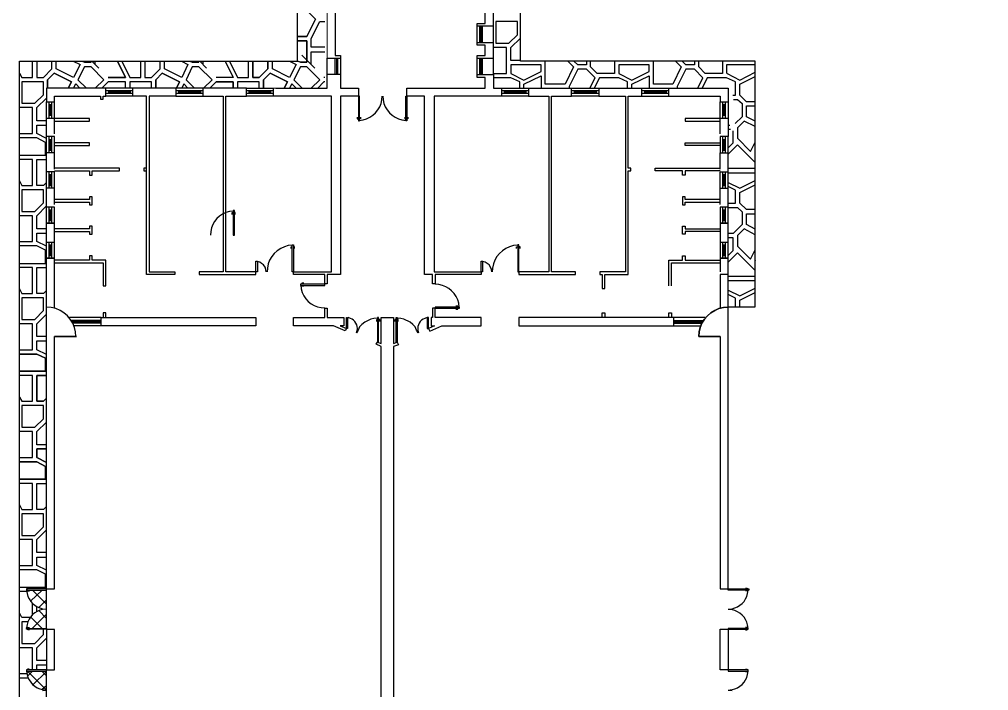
# Model space of a CAD drawing. Header units: millimetres. Extents: x 2592 to 5194, y 1172 to 2359.
# Drawn here: x 2597.704 to 2599.788, y 1173.848 to 1175.291 of the extents above; entities that cross this region are included whole.
import ezdxf

# ---------------------------------------------------------------- set-up
doc = ezdxf.new("R2010")
doc.units = ezdxf.units.MM
doc.layers.add('PDF _Geometria', color=7, linetype='Continuous')

msp = doc.modelspace()

# ---------------------------------------------------------------- linework, layer by layer
at = {"layer": 'PDF _Geometria', "color": 253, "lineweight": 25, "true_color": 0x999999}
for points in [[(2598.3019, 1175.2449), (2598.3219, 1175.2449), (2598.3219, 1175.199), (2598.3078, 1175.199), (2598.3019, 1175.2015), (2598.3019, 1175.4315), (2597.7036, 1175.4315), (2597.7036, 1179.3765)], [(2598.3019, 1175.254), (2598.3219, 1175.254), (2598.3403, 1175.2915), (2598.3169, 1175.3149), (2598.3019, 1175.3149)], [(2598.3603, 1175.2315), (2598.3311, 1175.2315), (2598.3311, 1175.2499), (2598.3494, 1175.2865), (2598.3603, 1175.2865)], [(2598.3386, 1175.1865), (2598.3111, 1175.214)], [(2598.3311, 1175.194), (2598.3311, 1175.2215), (2598.3603, 1175.2215)], [(2598.8436, 1173.164), (2598.8436, 1172.9315), (2598.1469, 1172.9315), (2598.1469, 1173.164), (2597.7036, 1173.164), (2597.7036, 1175.2015), (2598.3019, 1175.2015)], [(2597.7036, 1175.1757), (2597.7086, 1175.1665), (2597.7319, 1175.1665), (2597.7319, 1175.2015)], [(2597.7411, 1175.2015), (2597.7411, 1175.1665), (2597.7553, 1175.1665), (2597.7736, 1175.1849), (2597.7736, 1175.2015)], [(2597.8194, 1175.2015), (2597.8344, 1175.194), (2597.8203, 1175.1665), (2597.7828, 1175.1849), (2597.7828, 1175.2015)], [(2597.8669, 1175.1432), (2597.8853, 1175.1615), (2597.8578, 1175.189), (2597.8436, 1175.189), (2597.8294, 1175.1615), (2597.8478, 1175.1432)], [(2597.8386, 1175.2015), (2597.8436, 1175.199), (2597.8578, 1175.199), (2597.8578, 1175.2015)], [(2597.8744, 1175.1865), (2597.8594, 1175.2015)], [(2597.8669, 1175.194), (2597.8669, 1175.2015)], [(2597.8944, 1175.1665), (2597.9319, 1175.1665), (2597.9144, 1175.2015)], [(2597.9236, 1175.2015), (2597.9411, 1175.1665), (2597.9644, 1175.1665), (2597.9644, 1175.2015)], [(2597.9736, 1175.2015), (2597.9736, 1175.1665), (2597.9878, 1175.1665), (2598.0061, 1175.1849), (2598.0061, 1175.2015)], [(2598.0519, 1175.2015), (2598.0661, 1175.194), (2598.0528, 1175.1665), (2598.0153, 1175.1849), (2598.0153, 1175.2015)], [(2598.0994, 1175.1432), (2598.1178, 1175.1615), (2598.0894, 1175.189), (2598.0753, 1175.189), (2598.0619, 1175.1615), (2598.0803, 1175.1432)], [(2598.0703, 1175.2015), (2598.0753, 1175.199), (2598.0894, 1175.199), (2598.0894, 1175.2015)], [(2598.1061, 1175.1865), (2598.0919, 1175.2015)], [(2598.0986, 1175.194), (2598.0986, 1175.2015)], [(2598.1461, 1175.2015), (2598.1636, 1175.1665), (2598.1269, 1175.1665)], [(2598.1553, 1175.2015), (2598.1728, 1175.1665), (2598.1961, 1175.1665), (2598.1961, 1175.2015)], [(2598.2378, 1175.2015), (2598.2378, 1175.1849), (2598.2194, 1175.1665), (2598.2053, 1175.1665), (2598.2053, 1175.2015)], [(2598.2844, 1175.2015), (2598.2986, 1175.194), (2598.2844, 1175.1665), (2598.2478, 1175.1849), (2598.2478, 1175.2015)], [(2598.3311, 1175.1432), (2598.3494, 1175.1615), (2598.3219, 1175.189), (2598.3078, 1175.189), (2598.2936, 1175.1615), (2598.3119, 1175.1432)], [(2597.8086, 1175.1432), (2597.8153, 1175.1565), (2597.7786, 1175.1757), (2597.7644, 1175.1615), (2597.7644, 1175.1432)], [(2598.0411, 1175.1432), (2598.0478, 1175.1565), (2598.0103, 1175.1757), (2597.9969, 1175.1615), (2597.9969, 1175.1432)], [(2598.2728, 1175.1432), (2598.2803, 1175.1565), (2598.2428, 1175.1757), (2598.2286, 1175.1615), (2598.2286, 1175.1432)], [(2598.3603, 1175.1665), (2598.3586, 1175.1665)], [(2597.8244, 1175.1524), (2597.8203, 1175.1432)], [(2597.8336, 1175.1432), (2597.8253, 1175.1524)], [(2597.9319, 1175.1432), (2597.9319, 1175.1565), (2597.8944, 1175.1565), (2597.8811, 1175.1432)], [(2597.9878, 1175.1432), (2597.9878, 1175.1565), (2597.9411, 1175.1565), (2597.9411, 1175.1432)], [(2598.0661, 1175.1432), (2598.0569, 1175.1524), (2598.0528, 1175.1432)], [(2598.1128, 1175.1432), (2598.1269, 1175.1565), (2598.1636, 1175.1565), (2598.1636, 1175.1432)], [(2598.2194, 1175.1432), (2598.2194, 1175.1565), (2598.1728, 1175.1565), (2598.1728, 1175.1432)], [(2598.2986, 1175.1432), (2598.2894, 1175.1524), (2598.2844, 1175.1432)], [(2598.3603, 1175.1565), (2598.3586, 1175.1565), (2598.3453, 1175.1432)], [(2597.7036, 1175.0457), (2597.7319, 1175.0457), (2597.7319, 1175.1015), (2597.7036, 1175.1015)], [(2597.7619, 1175.0732), (2597.7411, 1175.0732), (2597.7411, 1175.1015), (2597.7619, 1175.1215)], [(2597.7619, 1175.0349), (2597.7411, 1175.0457), (2597.7411, 1175.064), (2597.7619, 1175.064)], [(2597.7036, 1174.999), (2597.7594, 1174.999), (2597.7594, 1175.0265), (2597.7411, 1175.0365), (2597.7036, 1175.0365)], [(2597.7036, 1174.944), (2597.7086, 1174.934), (2597.7319, 1174.934), (2597.7319, 1174.9899), (2597.7036, 1174.9899)], [(2597.7619, 1174.9407), (2597.7553, 1174.934), (2597.7411, 1174.934), (2597.7411, 1174.9899), (2597.7619, 1174.9899)], [(2597.7619, 1174.8407), (2597.7411, 1174.8407), (2597.7411, 1174.869), (2597.7619, 1174.8899)], [(2597.7036, 1174.8132), (2597.7319, 1174.8132), (2597.7319, 1174.869), (2597.7036, 1174.869)], [(2597.7619, 1174.8032), (2597.7411, 1174.8132), (2597.7411, 1174.8315), (2597.7619, 1174.8315)], [(2597.7036, 1174.7665), (2597.7594, 1174.7665), (2597.7594, 1174.7949), (2597.7411, 1174.804), (2597.7036, 1174.804)], [(2597.7036, 1174.7115), (2597.7086, 1174.7015), (2597.7319, 1174.7015), (2597.7319, 1174.7574), (2597.7036, 1174.7574)], [(2597.7619, 1174.7082), (2597.7553, 1174.7015), (2597.7411, 1174.7015), (2597.7411, 1174.7574), (2597.7619, 1174.7574)], [(2597.7619, 1174.609), (2597.7411, 1174.609), (2597.7411, 1174.6365), (2597.7619, 1174.6574)], [(2597.7036, 1174.5807), (2597.7319, 1174.5807), (2597.7319, 1174.6365), (2597.7036, 1174.6365)], [(2597.7619, 1174.5707), (2597.7411, 1174.5807), (2597.7411, 1174.5999), (2597.7619, 1174.5999)], [(2597.7036, 1174.5715), (2597.7411, 1174.5715), (2597.7594, 1174.5624), (2597.7594, 1174.5349), (2597.7036, 1174.5349)], [(2597.7036, 1174.479), (2597.7086, 1174.4699), (2597.7319, 1174.4699), (2597.7319, 1174.5257), (2597.7036, 1174.5257)], [(2597.7619, 1174.5257), (2597.7411, 1174.5257), (2597.7411, 1174.4699), (2597.7553, 1174.4699), (2597.7619, 1174.4765)], [(2597.7619, 1174.3765), (2597.7411, 1174.3765), (2597.7411, 1174.4049), (2597.7619, 1174.4249)], [(2597.7036, 1174.349), (2597.7319, 1174.349), (2597.7319, 1174.4049), (2597.7036, 1174.4049)], [(2597.7619, 1174.3674), (2597.7411, 1174.3674), (2597.7411, 1174.349), (2597.7619, 1174.3382)], [(2597.7036, 1174.3399), (2597.7411, 1174.3399), (2597.7594, 1174.3299), (2597.7594, 1174.3024), (2597.7036, 1174.3024)], [(2597.7036, 1174.2474), (2597.7086, 1174.2374), (2597.7319, 1174.2374), (2597.7319, 1174.2932), (2597.7036, 1174.2932)], [(2597.7619, 1174.244), (2597.7553, 1174.2374), (2597.7411, 1174.2374), (2597.7411, 1174.2932), (2597.7619, 1174.2932)], [(2597.7619, 1174.1449), (2597.7411, 1174.1449), (2597.7411, 1174.1724), (2597.7619, 1174.1932)], [(2597.7036, 1174.1165), (2597.7319, 1174.1165), (2597.7319, 1174.1724), (2597.7036, 1174.1724)], [(2597.7619, 1174.1065), (2597.7411, 1174.1165), (2597.7411, 1174.1349), (2597.7619, 1174.1349)], [(2597.7036, 1174.0699), (2597.7594, 1174.0699), (2597.7594, 1174.0982), (2597.7411, 1174.1074), (2597.7036, 1174.1074)], [(2597.7186, 1174.0607), (2597.7036, 1174.0607)], [(2597.7269, 1174.0049), (2597.7086, 1174.0049), (2597.7036, 1174.0149)], [(2597.7219, 1173.9957), (2597.7086, 1173.9957), (2597.7086, 1173.949), (2597.7369, 1173.949), (2597.7553, 1173.9682), (2597.7553, 1173.979)], [(2597.7619, 1173.9124), (2597.7411, 1173.9124), (2597.7411, 1173.9399), (2597.7619, 1173.9607)], [(2597.7319, 1173.8924), (2597.7319, 1173.9399), (2597.7036, 1173.9399)], [(2597.7411, 1173.8924), (2597.7411, 1173.9032), (2597.7619, 1173.9032)], [(2597.7186, 1173.884), (2597.7036, 1173.884)], [(2597.7219, 1173.8749), (2597.7036, 1173.8749)]]:
    msp.add_lwpolyline(points, dxfattribs=at)
at = {"layer": 'PDF _Geometria', "color": 253, "lineweight": 0, "true_color": 0x999999}
msp.add_lwpolyline([(2597.7036, 1179.3765), (2597.7036, 1178.054), (2597.7036, 1176.1982), (2597.7036, 1175.4315), (2598.3019, 1175.4315), (2598.3019, 1175.2015), (2597.7036, 1175.2015), (2597.7036, 1173.164), (2598.1469, 1173.164), (2598.1469, 1172.9315), (2598.8436, 1172.9315), (2598.8436, 1173.164)], dxfattribs=at)
at = {"layer": 'PDF _Geometria', "color": 8, "lineweight": 25, "true_color": 0x808080}
for points in [[(2599.2278, 1174.6732), (2599.2861, 1174.6732), (2599.2861, 1175.2015), (2598.7811, 1175.2015), (2598.7811, 1175.6657), (2600.9811, 1175.6657), (2600.9811, 1176.8149), (2600.3194, 1176.8149)], [(2598.3019, 1175.3149), (2598.3169, 1175.3149), (2598.3403, 1175.2915), (2598.3219, 1175.254), (2598.3019, 1175.254)], [(2598.3603, 1175.2315), (2598.3311, 1175.2315), (2598.3311, 1175.2499), (2598.3494, 1175.2865), (2598.3603, 1175.2865)], [(2598.7811, 1175.2024), (2598.7603, 1175.2024), (2598.7603, 1175.2307), (2598.7811, 1175.2507)], [(2598.1469, 1173.164), (2597.7036, 1173.164), (2597.7036, 1175.2015), (2598.3019, 1175.2015), (2598.3028, 1175.2015), (2598.3078, 1175.199), (2598.3219, 1175.199), (2598.3219, 1175.2449), (2598.3019, 1175.2449)], [(2598.7228, 1175.1749), (2598.7511, 1175.1749), (2598.7511, 1175.2307), (2598.7228, 1175.2307)], [(2598.3386, 1175.1865), (2598.3111, 1175.214)], [(2598.3311, 1175.194), (2598.3311, 1175.2215), (2598.3603, 1175.2215)], [(2597.7036, 1175.1757), (2597.7086, 1175.1665), (2597.7319, 1175.1665), (2597.7319, 1175.2015)], [(2597.7411, 1175.2015), (2597.7411, 1175.1665), (2597.7553, 1175.1665), (2597.7736, 1175.1849), (2597.7736, 1175.2015)], [(2597.8194, 1175.2015), (2597.8344, 1175.194), (2597.8203, 1175.1665), (2597.7828, 1175.1849), (2597.7828, 1175.2015)], [(2597.8669, 1175.1432), (2597.8853, 1175.1615), (2597.8578, 1175.189), (2597.8436, 1175.189), (2597.8294, 1175.1615), (2597.8478, 1175.1432)], [(2597.8386, 1175.2015), (2597.8436, 1175.199), (2597.8578, 1175.199), (2597.8578, 1175.2015)], [(2597.8744, 1175.1865), (2597.8594, 1175.2015)], [(2597.8669, 1175.194), (2597.8669, 1175.2015)], [(2597.9144, 1175.2015), (2597.9319, 1175.1665), (2597.8944, 1175.1665)], [(2597.9236, 1175.2015), (2597.9411, 1175.1665), (2597.9644, 1175.1665), (2597.9644, 1175.2015)], [(2597.9736, 1175.2015), (2597.9736, 1175.1665), (2597.9878, 1175.1665), (2598.0061, 1175.1849), (2598.0061, 1175.2015)], [(2598.0519, 1175.2015), (2598.0661, 1175.194), (2598.0528, 1175.1665), (2598.0153, 1175.1849), (2598.0153, 1175.2015)], [(2598.0994, 1175.1432), (2598.1178, 1175.1615), (2598.0894, 1175.189), (2598.0753, 1175.189), (2598.0619, 1175.1615), (2598.0803, 1175.1432)], [(2598.0703, 1175.2015), (2598.0753, 1175.199), (2598.0894, 1175.199), (2598.0894, 1175.2015)], [(2598.1061, 1175.1865), (2598.0919, 1175.2015)], [(2598.0986, 1175.194), (2598.0986, 1175.2015)], [(2598.1461, 1175.2015), (2598.1636, 1175.1665), (2598.1269, 1175.1665)], [(2598.1553, 1175.2015), (2598.1728, 1175.1665), (2598.1961, 1175.1665), (2598.1961, 1175.2015)], [(2598.2053, 1175.2015), (2598.2053, 1175.1665), (2598.2194, 1175.1665), (2598.2378, 1175.1849), (2598.2378, 1175.2015)], [(2598.2844, 1175.2015), (2598.2986, 1175.194), (2598.2844, 1175.1665), (2598.2478, 1175.1849), (2598.2478, 1175.2015)], [(2598.3311, 1175.1432), (2598.3494, 1175.1615), (2598.3219, 1175.189), (2598.3078, 1175.189), (2598.2936, 1175.1615), (2598.3119, 1175.1432)], [(2598.8828, 1175.2015), (2598.8953, 1175.189), (2598.8769, 1175.1515), (2598.8344, 1175.1515), (2598.8344, 1175.2015)], [(2598.9228, 1175.2015), (2598.9228, 1175.1932), (2598.9044, 1175.1932), (2598.8961, 1175.2015)], [(2598.9836, 1175.2015), (2598.9836, 1175.1749), (2598.9461, 1175.1749), (2598.9319, 1175.189), (2598.9319, 1175.2015)], [(2599.1144, 1175.2015), (2599.1269, 1175.189), (2599.1086, 1175.1515), (2599.0669, 1175.1515), (2599.0669, 1175.2015)], [(2599.1553, 1175.2015), (2599.1553, 1175.1932), (2599.1369, 1175.1932), (2599.1286, 1175.2015)], [(2599.2153, 1175.2015), (2599.2153, 1175.1749), (2599.1786, 1175.1749), (2599.1644, 1175.189), (2599.1644, 1175.2015)], [(2599.2861, 1175.1932), (2599.2244, 1175.1932), (2599.2244, 1175.1749)], [(2597.7644, 1175.1432), (2597.7644, 1175.1615), (2597.7786, 1175.1757), (2597.8153, 1175.1565), (2597.8086, 1175.1432)], [(2597.9969, 1175.1432), (2597.9969, 1175.1615), (2598.0103, 1175.1757), (2598.0478, 1175.1565), (2598.0411, 1175.1432)], [(2598.2286, 1175.1432), (2598.2286, 1175.1615), (2598.2428, 1175.1757), (2598.2803, 1175.1565), (2598.2728, 1175.1432)], [(2598.3603, 1175.1665), (2598.3586, 1175.1665)], [(2598.7794, 1175.1432), (2598.7794, 1175.1565), (2598.7603, 1175.1657), (2598.7228, 1175.1657)], [(2598.7886, 1175.1432), (2598.7886, 1175.1515), (2598.8253, 1175.1699), (2598.8253, 1175.1432)], [(2598.9303, 1175.1432), (2598.9419, 1175.1657), (2598.9228, 1175.184), (2598.9044, 1175.184), (2598.8861, 1175.1465), (2598.8861, 1175.1432)], [(2599.0111, 1175.1432), (2599.0111, 1175.1565), (2598.9928, 1175.1657), (2598.9511, 1175.1657), (2598.9394, 1175.1432)], [(2599.0203, 1175.1432), (2599.0203, 1175.1515), (2599.0578, 1175.1699), (2599.0578, 1175.1432)], [(2599.1628, 1175.1432), (2599.1736, 1175.1657), (2599.1553, 1175.184), (2599.1369, 1175.184), (2599.1178, 1175.1465), (2599.1178, 1175.1432)], [(2599.2378, 1175.1282), (2599.2436, 1175.1282), (2599.2436, 1175.1565), (2599.2244, 1175.1657), (2599.1828, 1175.1657), (2599.1719, 1175.1432)], [(2599.2253, 1175.1749), (2599.2528, 1175.1607), (2599.2861, 1175.1774)], [(2599.2861, 1175.114), (2599.2669, 1175.114), (2599.2528, 1175.1282), (2599.2528, 1175.1515), (2599.2861, 1175.1682)], [(2597.8244, 1175.1524), (2597.8203, 1175.1432)], [(2597.8336, 1175.1432), (2597.8253, 1175.1524)], [(2597.9319, 1175.1432), (2597.9319, 1175.1565), (2597.8944, 1175.1565), (2597.8811, 1175.1432)], [(2597.9878, 1175.1432), (2597.9878, 1175.1565), (2597.9411, 1175.1565), (2597.9411, 1175.1432)], [(2598.0661, 1175.1432), (2598.0569, 1175.1524), (2598.0528, 1175.1432)], [(2598.1636, 1175.1432), (2598.1636, 1175.1565), (2598.1269, 1175.1565), (2598.1128, 1175.1432)], [(2598.2194, 1175.1432), (2598.2194, 1175.1565), (2598.1728, 1175.1565), (2598.1728, 1175.1432)], [(2598.2986, 1175.1432), (2598.2894, 1175.1524), (2598.2844, 1175.1432)], [(2598.3603, 1175.1565), (2598.3586, 1175.1565), (2598.3453, 1175.1432)], [(2597.7036, 1175.0457), (2597.7319, 1175.0457), (2597.7319, 1175.1015), (2597.7036, 1175.1015)], [(2597.7619, 1175.0732), (2597.7411, 1175.0732), (2597.7411, 1175.1015), (2597.7619, 1175.1215)], [(2599.2394, 1175.119), (2599.2478, 1175.119), (2599.2578, 1175.1099), (2599.2578, 1175.0815), (2599.2428, 1175.0674)], [(2599.2861, 1175.0724), (2599.2669, 1175.0815), (2599.2669, 1175.1049), (2599.2861, 1175.1049)], [(2597.7619, 1175.0349), (2597.7411, 1175.0457), (2597.7411, 1175.064), (2597.7619, 1175.064)], [(2599.2861, 1175.0607), (2599.2619, 1175.0724), (2599.2478, 1175.0582), (2599.2478, 1175.0357), (2599.2761, 1175.0074), (2599.2861, 1175.0274)], [(2599.2278, 1175.0149), (2599.2386, 1175.0257), (2599.2386, 1175.0515)], [(2597.7036, 1174.999), (2597.7594, 1174.999), (2597.7594, 1175.0265), (2597.7411, 1175.0365), (2597.7036, 1175.0365)], [(2599.2278, 1175.0015), (2599.2478, 1175.0215), (2599.2861, 1174.9832)], [(2599.2861, 1175.004), (2599.2853, 1175.0032), (2599.2861, 1175.0024)], [(2597.7036, 1174.944), (2597.7086, 1174.934), (2597.7319, 1174.934), (2597.7319, 1174.9899), (2597.7036, 1174.9899)], [(2597.7619, 1174.9407), (2597.7553, 1174.934), (2597.7411, 1174.934), (2597.7411, 1174.9899), (2597.7619, 1174.9899)], [(2599.2861, 1174.9707), (2599.2278, 1174.9707)], [(2599.2861, 1174.9607), (2599.2278, 1174.9607)], [(2599.2278, 1174.9407), (2599.2528, 1174.9282), (2599.2861, 1174.9449)], [(2599.2861, 1174.8824), (2599.2669, 1174.8824), (2599.2528, 1174.8957), (2599.2528, 1174.919), (2599.2861, 1174.9357)], [(2599.2278, 1174.8957), (2599.2436, 1174.8957), (2599.2436, 1174.924), (2599.2278, 1174.9315)], [(2597.7619, 1174.8407), (2597.7411, 1174.8407), (2597.7411, 1174.869), (2597.7619, 1174.8899)], [(2599.2278, 1174.8865), (2599.2478, 1174.8865), (2599.2578, 1174.8774), (2599.2578, 1174.8499), (2599.2386, 1174.8307), (2599.2278, 1174.8307)], [(2599.2861, 1174.8399), (2599.2669, 1174.8499), (2599.2669, 1174.8732), (2599.2861, 1174.8732)], [(2597.7036, 1174.8132), (2597.7319, 1174.8132), (2597.7319, 1174.869), (2597.7036, 1174.869)], [(2597.7619, 1174.8032), (2597.7411, 1174.8132), (2597.7411, 1174.8315), (2597.7619, 1174.8315)], [(2599.2861, 1174.8282), (2599.2619, 1174.8407), (2599.2478, 1174.8265), (2599.2478, 1174.8032), (2599.2761, 1174.7757), (2599.2861, 1174.7957)], [(2599.2278, 1174.7832), (2599.2386, 1174.794), (2599.2386, 1174.8215), (2599.2278, 1174.8215)], [(2597.7036, 1174.7665), (2597.7594, 1174.7665), (2597.7594, 1174.7949), (2597.7411, 1174.804), (2597.7036, 1174.804)], [(2599.2278, 1174.769), (2599.2478, 1174.789), (2599.2861, 1174.7515)], [(2599.2861, 1174.7724), (2599.2853, 1174.7707), (2599.2861, 1174.7699)], [(2597.7036, 1174.7115), (2597.7086, 1174.7015), (2597.7319, 1174.7015), (2597.7319, 1174.7574), (2597.7036, 1174.7574)], [(2597.7619, 1174.7082), (2597.7553, 1174.7015), (2597.7411, 1174.7015), (2597.7411, 1174.7574), (2597.7619, 1174.7574)], [(2599.2861, 1174.7382), (2599.2278, 1174.7382)], [(2599.2861, 1174.729), (2599.2278, 1174.729)], [(2599.2278, 1174.709), (2599.2528, 1174.6965), (2599.2861, 1174.7132)], [(2599.2436, 1174.6732), (2599.2436, 1174.6915), (2599.2278, 1174.6999)], [(2599.2528, 1174.6732), (2599.2528, 1174.6874), (2599.2861, 1174.704)], [(2597.7619, 1174.609), (2597.7411, 1174.609), (2597.7411, 1174.6365), (2597.7619, 1174.6574)], [(2597.7036, 1174.5807), (2597.7319, 1174.5807), (2597.7319, 1174.6365), (2597.7036, 1174.6365)], [(2597.7619, 1174.5707), (2597.7411, 1174.5807), (2597.7411, 1174.5999), (2597.7619, 1174.5999)], [(2597.7036, 1174.5349), (2597.7594, 1174.5349), (2597.7594, 1174.5624), (2597.7411, 1174.5715), (2597.7036, 1174.5715)], [(2597.7036, 1174.479), (2597.7086, 1174.4699), (2597.7319, 1174.4699), (2597.7319, 1174.5257), (2597.7036, 1174.5257)], [(2597.7619, 1174.4765), (2597.7553, 1174.4699), (2597.7411, 1174.4699), (2597.7411, 1174.5257), (2597.7619, 1174.5257)], [(2597.7619, 1174.3765), (2597.7411, 1174.3765), (2597.7411, 1174.4049), (2597.7619, 1174.4249)], [(2597.7036, 1174.349), (2597.7319, 1174.349), (2597.7319, 1174.4049), (2597.7036, 1174.4049)], [(2597.7619, 1174.3382), (2597.7411, 1174.349), (2597.7411, 1174.3674), (2597.7619, 1174.3674)], [(2597.7036, 1174.3024), (2597.7594, 1174.3024), (2597.7594, 1174.3299), (2597.7411, 1174.3399), (2597.7036, 1174.3399)], [(2597.7036, 1174.2474), (2597.7086, 1174.2374), (2597.7319, 1174.2374), (2597.7319, 1174.2932), (2597.7036, 1174.2932)], [(2597.7619, 1174.244), (2597.7553, 1174.2374), (2597.7411, 1174.2374), (2597.7411, 1174.2932), (2597.7619, 1174.2932)], [(2597.7619, 1174.1449), (2597.7411, 1174.1449), (2597.7411, 1174.1724), (2597.7619, 1174.1932)], [(2597.7036, 1174.1165), (2597.7319, 1174.1165), (2597.7319, 1174.1724), (2597.7036, 1174.1724)], [(2597.7619, 1174.1065), (2597.7411, 1174.1165), (2597.7411, 1174.1349), (2597.7619, 1174.1349)], [(2597.7036, 1174.0699), (2597.7594, 1174.0699), (2597.7594, 1174.0982), (2597.7411, 1174.1074), (2597.7036, 1174.1074)], [(2597.7186, 1174.0607), (2597.7036, 1174.0607)], [(2597.7219, 1174.064), (2597.7186, 1174.0615)], [(2597.7528, 1174.064), (2597.7278, 1174.0399)], [(2597.7619, 1174.034), (2597.7319, 1174.064)], [(2597.7619, 1174.0432), (2597.7453, 1174.0265)], [(2597.7319, 1174.0107), (2597.7319, 1174.0349)], [(2597.7411, 1174.0174), (2597.7411, 1174.0282)], [(2597.7619, 1174.0032), (2597.7453, 1174.0199)], [(2597.7269, 1174.0049), (2597.7086, 1174.0049), (2597.7036, 1174.0149)], [(2597.7528, 1173.9815), (2597.7278, 1174.0065)], [(2597.7619, 1174.0124), (2597.7311, 1173.9815)], [(2597.7219, 1173.9957), (2597.7086, 1173.9957), (2597.7086, 1173.979), (2597.7086, 1173.949), (2597.7369, 1173.949), (2597.7553, 1173.9682), (2597.7553, 1173.979)], [(2597.7219, 1173.9815), (2597.7186, 1173.9849)], [(2597.7619, 1173.9124), (2597.7411, 1173.9124), (2597.7411, 1173.9399), (2597.7619, 1173.9607)], [(2597.7319, 1173.8924), (2597.7319, 1173.8949), (2597.7319, 1173.9399), (2597.7036, 1173.9399)], [(2597.7411, 1173.8924), (2597.7411, 1173.8949), (2597.7411, 1173.9032), (2597.7619, 1173.9032)], [(2597.7194, 1173.884), (2597.7036, 1173.884)], [(2597.7219, 1173.8749), (2597.7036, 1173.8749)], [(2597.7319, 1173.8899), (2597.7203, 1173.8782)], [(2597.7619, 1173.849), (2597.7211, 1173.8899)], [(2597.7619, 1173.889), (2597.7328, 1173.8599)], [(2597.7619, 1173.8799), (2597.7519, 1173.8899)], [(2597.7619, 1173.8582), (2597.7528, 1173.8499)], [(2597.7594, 1173.8482), (2597.7594, 1173.849)]]:
    msp.add_lwpolyline(points, dxfattribs=at)
at = {"layer": 'PDF _Geometria', "lineweight": 25}
for points in [[(2598.3828, 1175.5957), (2598.3828, 1175.2132), (2598.3944, 1175.2132), (2598.3944, 1175.1724), (2598.3944, 1175.1432), (2598.4328, 1175.1432), (2598.4328, 1175.1257), (2598.3944, 1175.1257), (2598.3944, 1174.7424), (2598.3653, 1174.7424), (2598.3653, 1174.7224), (2598.3603, 1174.7224), (2598.3603, 1174.7424), (2598.2928, 1174.7424), (2598.2928, 1174.7482), (2598.2903, 1174.7482), (2598.2903, 1174.8065), (2598.2928, 1174.8065), (2598.2928, 1174.7482), (2598.3744, 1174.7482), (2598.3744, 1175.1257), (2598.2494, 1175.1257)], [(2598.7228, 1175.2765), (2598.7228, 1175.4507), (2598.7228, 1175.4857), (2598.6878, 1175.4857)], [(2598.7228, 1175.1724), (2598.7228, 1175.1432), (2598.7403, 1175.1432), (2598.7403, 1175.1257), (2598.5953, 1175.1257), (2598.5953, 1174.7482), (2598.6969, 1174.7482), (2598.6969, 1174.7715), (2598.6994, 1174.7715), (2598.6994, 1174.7482), (2598.6969, 1174.7482), (2598.6969, 1174.7424), (2598.5978, 1174.7424), (2598.5978, 1174.7224), (2598.5919, 1174.7224), (2598.5919, 1174.7424), (2598.5744, 1174.7424), (2598.5744, 1175.1257), (2598.5369, 1175.1257), (2598.5369, 1175.1432), (2598.5744, 1175.1432), (2598.7053, 1175.1432), (2598.7053, 1175.1665), (2598.6878, 1175.1665), (2598.6878, 1175.2132), (2598.7053, 1175.2132), (2598.7053, 1175.2357), (2598.6878, 1175.2357), (2598.6878, 1175.2824), (2598.7053, 1175.2824), (2598.7053, 1175.4449)], [(2598.6878, 1175.1724), (2598.7228, 1175.1724), (2598.7228, 1175.2074), (2598.7228, 1175.2415), (2598.7228, 1175.2765), (2598.6878, 1175.2765)], [(2598.6878, 1175.2415), (2598.7228, 1175.2415)], [(2598.7053, 1175.2132), (2598.7053, 1175.2357)], [(2598.3944, 1175.1724), (2598.3653, 1175.1724), (2598.3653, 1175.2074), (2598.3944, 1175.2074)], [(2598.6878, 1175.2074), (2598.7228, 1175.2074)], [(2598.2553, 1175.1432), (2598.3653, 1175.1432), (2598.3653, 1175.1724)], [(2597.7794, 1175.0449), (2597.7794, 1175.079), (2597.7794, 1175.114), (2597.7794, 1175.1257), (2597.8778, 1175.1257), (2597.8778, 1175.1199), (2597.8836, 1175.1199), (2597.8836, 1175.1257), (2597.8894, 1175.1257), (2597.8894, 1175.1432), (2597.7619, 1175.1432), (2597.7619, 1175.114), (2597.7794, 1175.114)], [(2598.0986, 1175.1257), (2598.1419, 1175.1257), (2598.1419, 1174.7482), (2598.0903, 1174.7482), (2598.0903, 1174.7424), (2598.2119, 1174.7424), (2598.2119, 1174.7482), (2598.1478, 1174.7482), (2598.1478, 1175.1257), (2598.1919, 1175.1257), (2598.1919, 1175.1432), (2598.0986, 1175.1432), (2598.0403, 1175.1432), (2597.9478, 1175.1432), (2597.8894, 1175.1432)], [(2598.0403, 1175.1257), (2597.9828, 1175.1257), (2597.9828, 1174.7482), (2598.0378, 1174.7482), (2598.0378, 1174.7424), (2597.9769, 1174.7424), (2597.9769, 1175.1257), (2597.9478, 1175.1257), (2597.9478, 1175.1432)], [(2598.0403, 1175.1432), (2598.0403, 1175.1257), (2598.0986, 1175.1257), (2598.0986, 1175.1432)], [(2598.1919, 1175.1432), (2598.2494, 1175.1432), (2598.2494, 1175.1257), (2598.1919, 1175.1257)], [(2598.7403, 1175.1432), (2598.7986, 1175.1432), (2598.7986, 1175.1257), (2598.8419, 1175.1257), (2598.8419, 1174.7482), (2598.7778, 1174.7482), (2598.7778, 1174.7424), (2598.8994, 1174.7424), (2598.8994, 1174.7482), (2598.8478, 1174.7482), (2598.8478, 1175.1257), (2598.8911, 1175.1257)], [(2598.7986, 1175.1432), (2598.8911, 1175.1432), (2598.9494, 1175.1432), (2599.0419, 1175.1432)], [(2598.9494, 1175.1432), (2598.9494, 1175.1257), (2598.8911, 1175.1257), (2598.8911, 1175.1432)], [(2598.9494, 1175.1257), (2599.0069, 1175.1257), (2599.0069, 1174.7482), (2598.9519, 1174.7482), (2598.9519, 1174.7424), (2598.9569, 1174.7424), (2598.9569, 1174.7124), (2598.9628, 1174.7124), (2598.9628, 1174.7424), (2599.0128, 1174.7424), (2599.0128, 1174.9657), (2599.0186, 1174.9657), (2599.0186, 1174.9715), (2599.0128, 1174.9715), (2599.0128, 1175.1257), (2599.0419, 1175.1257), (2599.0419, 1175.1432), (2599.1003, 1175.1432)], [(2599.0419, 1175.1257), (2599.1003, 1175.1257), (2599.1003, 1175.1432), (2599.2278, 1175.1432), (2599.2278, 1175.0782)], [(2597.9478, 1175.1257), (2597.8894, 1175.1257)], [(2598.4828, 1175.1182), (2598.4836, 1175.1257)], [(2598.4853, 1175.1257), (2598.4861, 1175.1182)], [(2598.7986, 1175.1257), (2598.7403, 1175.1257)], [(2599.1003, 1175.1257), (2599.2103, 1175.1257), (2599.2103, 1175.114), (2599.2278, 1175.114), (2599.2278, 1175.079), (2599.2278, 1175.039), (2599.2103, 1175.039), (2599.2103, 1175.004)], [(2597.7794, 1175.004), (2597.7794, 1175.039), (2597.7619, 1175.039), (2597.7619, 1175.079), (2597.7619, 1175.114)], [(2599.2103, 1175.0449), (2599.2103, 1175.079), (2599.2103, 1175.114)], [(2598.4303, 1175.0807), (2598.4303, 1175.0774), (2598.4328, 1175.0774)], [(2598.4369, 1175.0807), (2598.4369, 1175.0774), (2598.4353, 1175.0774)], [(2598.5328, 1175.0807), (2598.5328, 1175.0774), (2598.5344, 1175.0774)], [(2598.5386, 1175.0807), (2598.5386, 1175.0774), (2598.5369, 1175.0774)], [(2597.7619, 1175.079), (2597.7794, 1175.079)], [(2597.7794, 1175.0724), (2597.8544, 1175.0724), (2597.8544, 1175.0782), (2597.7794, 1175.0782)], [(2598.4344, 1175.074), (2598.4428, 1175.0749)], [(2598.5261, 1175.0749), (2598.5344, 1175.074)], [(2599.2103, 1175.0782), (2599.1353, 1175.0782), (2599.1353, 1175.0724), (2599.2103, 1175.0724)], [(2599.2103, 1175.079), (2599.2278, 1175.079)], [(2599.2311, 1175.0632), (2599.2278, 1175.0632)], [(2597.7794, 1174.9282), (2597.7794, 1174.9632), (2597.7619, 1174.9632), (2597.7619, 1175.004), (2597.7619, 1175.039)], [(2599.2103, 1174.8932), (2599.2103, 1174.9282), (2599.2278, 1174.9282), (2599.2278, 1174.9632), (2599.2278, 1175.004), (2599.2278, 1175.039)], [(2599.2328, 1175.054), (2599.2278, 1175.054)], [(2597.7794, 1175.0199), (2597.8544, 1175.0199), (2597.8544, 1175.0257), (2597.7794, 1175.0257)], [(2599.2103, 1175.0199), (2599.1353, 1175.0199), (2599.1353, 1175.0257), (2599.2103, 1175.0257)], [(2597.7794, 1174.969), (2597.7794, 1175.004), (2597.7619, 1175.004)], [(2599.2103, 1174.969), (2599.2103, 1175.004), (2599.2278, 1175.004)], [(2597.7794, 1174.8932), (2597.7794, 1174.9282), (2597.7619, 1174.9282), (2597.7619, 1174.9632)], [(2597.7794, 1174.9657), (2597.8544, 1174.9657), (2597.8544, 1174.9565), (2597.8603, 1174.9565), (2597.8603, 1174.9657), (2597.9186, 1174.9657), (2597.9186, 1174.9715), (2597.7794, 1174.9715)], [(2597.9769, 1174.9715), (2597.9711, 1174.9715), (2597.9711, 1174.9657), (2597.9769, 1174.9657)], [(2599.2103, 1174.9657), (2599.1353, 1174.9657), (2599.1353, 1174.9565), (2599.1294, 1174.9565), (2599.1294, 1174.9657), (2599.0711, 1174.9657), (2599.0711, 1174.9715), (2599.2103, 1174.9715)], [(2599.2103, 1174.9282), (2599.2103, 1174.9632), (2599.2278, 1174.9632)], [(2597.7794, 1174.6707), (2597.7794, 1174.7774), (2597.7619, 1174.7774), (2597.7794, 1174.7774), (2597.7794, 1174.8124), (2597.7794, 1174.8532), (2597.7794, 1174.8874), (2597.7619, 1174.8874), (2597.7619, 1174.9282)], [(2599.2278, 1174.8874), (2599.2278, 1174.9282)], [(2597.7794, 1174.8982), (2597.8544, 1174.8982), (2597.8544, 1174.8924), (2597.8603, 1174.8924), (2597.8603, 1174.9099), (2597.8544, 1174.9099), (2597.8544, 1174.904), (2597.7794, 1174.904)], [(2599.2103, 1174.904), (2599.1353, 1174.904), (2599.1353, 1174.9099), (2599.1294, 1174.9099), (2599.1294, 1174.8924), (2599.1353, 1174.8924), (2599.1353, 1174.8982), (2599.2103, 1174.8982)], [(2597.7619, 1174.8124), (2597.7619, 1174.8532), (2597.7619, 1174.8874)], [(2599.2278, 1174.7424), (2599.2278, 1174.7774), (2599.2103, 1174.7774), (2599.2278, 1174.7774), (2599.2278, 1174.8124), (2599.2278, 1174.8532), (2599.2278, 1174.8874), (2599.2103, 1174.8874), (2599.2103, 1174.8532), (2599.2103, 1174.8124), (2599.2103, 1174.7774), (2599.2103, 1174.7482)], [(2597.7794, 1174.8349), (2597.8544, 1174.8349), (2597.8544, 1174.829), (2597.8603, 1174.829), (2597.8603, 1174.8465), (2597.8544, 1174.8465), (2597.8544, 1174.8407), (2597.7794, 1174.8407)], [(2599.2103, 1174.8349), (2599.1353, 1174.8349), (2599.1353, 1174.829), (2599.1294, 1174.829), (2599.1294, 1174.8465), (2599.1353, 1174.8465), (2599.1353, 1174.8407), (2599.2103, 1174.8407)], [(2597.7619, 1174.0665), (2597.7619, 1174.7774), (2597.7619, 1174.8124), (2597.7794, 1174.8124)], [(2599.2103, 1174.8124), (2599.2278, 1174.8124)], [(2598.2903, 1174.8057), (2598.2819, 1174.8049)], [(2598.2878, 1174.7982), (2598.2878, 1174.8024), (2598.2903, 1174.8024)], [(2598.2953, 1174.7982), (2598.2953, 1174.8024), (2598.2928, 1174.8024)], [(2598.7744, 1174.8057), (2598.7661, 1174.8049)], [(2598.7728, 1174.7982), (2598.7728, 1174.8024), (2598.7753, 1174.8024)], [(2598.7803, 1174.7982), (2598.7803, 1174.8024), (2598.7778, 1174.8024)], [(2597.7794, 1174.7674), (2597.8836, 1174.7674), (2597.8836, 1174.7182), (2597.8894, 1174.7182), (2597.8894, 1174.7732), (2597.8603, 1174.7732), (2597.8603, 1174.7824), (2597.8544, 1174.7824), (2597.8544, 1174.7732), (2597.7794, 1174.7732)], [(2598.2344, 1174.7482), (2598.2336, 1174.7532), (2598.2319, 1174.7582), (2598.2286, 1174.7632), (2598.2244, 1174.7665), (2598.2203, 1174.769), (2598.2153, 1174.7707)], [(2598.7194, 1174.7482), (2598.7186, 1174.7532), (2598.7169, 1174.7582), (2598.7136, 1174.7632), (2598.7094, 1174.7665), (2598.7053, 1174.769), (2598.7003, 1174.7707)], [(2599.1003, 1174.7182), (2599.1003, 1174.7732), (2599.1294, 1174.7732), (2599.1294, 1174.7824), (2599.1353, 1174.7824), (2599.1353, 1174.7732), (2599.2103, 1174.7732)], [(2598.2369, 1174.7565), (2598.2361, 1174.7482)], [(2598.7211, 1174.7565), (2598.7203, 1174.7482)], [(2599.1061, 1174.7182), (2599.1061, 1174.7674), (2599.2103, 1174.7674)], [(2599.2103, 1174.609), (2599.2103, 1174.0665), (2599.2278, 1174.0665), (2599.2278, 1174.6732), (2599.2278, 1174.7424), (2599.2103, 1174.7424), (2599.2103, 1174.6707)], [(2598.3086, 1174.7199), (2598.3094, 1174.7115)], [(2598.3153, 1174.724), (2598.3111, 1174.724), (2598.3111, 1174.7215)], [(2598.3153, 1174.7174), (2598.3111, 1174.7174), (2598.3111, 1174.719)], [(2598.6053, 1174.7207), (2598.5978, 1174.7215)], [(2598.3528, 1174.6715), (2598.3603, 1174.6707)], [(2598.6419, 1174.6749), (2598.6461, 1174.6749), (2598.6461, 1174.6724)], [(2598.6419, 1174.6682), (2598.6461, 1174.6682), (2598.6461, 1174.6699)], [(2598.6494, 1174.6724), (2598.6486, 1174.6807)], [(2597.8794, 1174.6499), (2597.8111, 1174.6499)], [(2597.8894, 1174.6499), (2597.8894, 1174.6599), (2597.8836, 1174.6599), (2597.8836, 1174.6499)], [(2599.1786, 1174.6499), (2599.1103, 1174.6499), (2598.7778, 1174.6499), (2598.7778, 1174.6324), (2599.1103, 1174.6324), (2599.1686, 1174.6324)], [(2598.9569, 1174.6499), (2598.9569, 1174.6599), (2598.9628, 1174.6599), (2598.9628, 1174.6499)], [(2599.1003, 1174.6499), (2599.1003, 1174.6599), (2599.1061, 1174.6599), (2599.1061, 1174.6499)], [(2599.1103, 1174.6499), (2599.1103, 1174.6324)], [(2597.8794, 1174.6324), (2597.8211, 1174.6324)], [(2597.7619, 1173.9807), (2597.7619, 1174.0665), (2597.7794, 1174.0665), (2597.7794, 1174.609)], [(2597.7794, 1174.609), (2597.8261, 1174.609), (2597.7794, 1174.609)], [(2599.2103, 1174.609), (2599.1644, 1174.609), (2599.2103, 1174.609)], [(2597.7619, 1173.1982), (2597.7619, 1173.8049), (2597.7619, 1173.8924), (2597.7794, 1173.8924), (2597.7794, 1173.979), (2597.7619, 1173.979), (2597.7619, 1173.8924)], [(2597.7594, 1173.8482), (2597.7594, 1173.849)]]:
    msp.add_lwpolyline(points, dxfattribs=at)
at = {"layer": 'PDF _Geometria', "lineweight": 0}
for points in [[(2598.3653, 1175.1432), (2598.3653, 1175.1724), (2598.3653, 1175.2074), (2598.3653, 1175.489)], [(2597.7619, 1174.0665), (2597.7619, 1174.7774), (2597.7619, 1174.8874), (2597.7619, 1174.9282), (2597.7619, 1174.9632), (2597.7619, 1175.004), (2597.7619, 1175.039), (2597.7619, 1175.079), (2597.7619, 1175.114), (2597.7619, 1175.1432), (2597.8894, 1175.1432), (2597.9478, 1175.1432), (2598.0403, 1175.1432), (2598.0986, 1175.1432), (2598.1919, 1175.1432), (2598.2494, 1175.1432), (2598.3603, 1175.1432)], [(2597.7619, 1173.8924), (2597.7619, 1173.979)]]:
    msp.add_lwpolyline(points, dxfattribs=at)
at = {"layer": 'PDF _Geometria', "color": 4, "lineweight": 25}
for points in [[(2598.6936, 1175.2415), (2598.6936, 1175.2765)], [(2598.6969, 1175.2415), (2598.6969, 1175.2765)], [(2598.6994, 1175.2415), (2598.6994, 1175.2765)], [(2598.3828, 1175.1724), (2598.3828, 1175.2074)], [(2598.3861, 1175.1724), (2598.3861, 1175.2074)], [(2598.3886, 1175.1724), (2598.3886, 1175.2074)], [(2598.6936, 1175.1724), (2598.6936, 1175.2074)], [(2598.6969, 1175.1724), (2598.6969, 1175.2074)], [(2598.6994, 1175.1724), (2598.6994, 1175.2074)], [(2597.9478, 1175.1374), (2597.8894, 1175.1374)], [(2597.9478, 1175.1315), (2597.8894, 1175.1315)], [(2597.8953, 1175.1374), (2597.8953, 1175.1315)], [(2597.9419, 1175.1349), (2597.8953, 1175.1349)], [(2597.9419, 1175.1374), (2597.9419, 1175.1315)], [(2598.0986, 1175.1374), (2598.0403, 1175.1374)], [(2598.0986, 1175.1315), (2598.0403, 1175.1315)], [(2598.0461, 1175.1374), (2598.0461, 1175.1315)], [(2598.0928, 1175.1349), (2598.0461, 1175.1349)], [(2598.0928, 1175.1374), (2598.0928, 1175.1315)], [(2598.2494, 1175.1374), (2598.1919, 1175.1374)], [(2598.2494, 1175.1315), (2598.1919, 1175.1315)], [(2598.1969, 1175.1374), (2598.1969, 1175.1315)], [(2598.2436, 1175.1349), (2598.1969, 1175.1349)], [(2598.2436, 1175.1374), (2598.2436, 1175.1315)], [(2598.7986, 1175.1374), (2598.7403, 1175.1374)], [(2598.7986, 1175.1315), (2598.7403, 1175.1315)], [(2598.7461, 1175.1374), (2598.7461, 1175.1315)], [(2598.7928, 1175.1349), (2598.7461, 1175.1349)], [(2598.7928, 1175.1374), (2598.7928, 1175.1315)], [(2598.9494, 1175.1374), (2598.8911, 1175.1374)], [(2598.9494, 1175.1315), (2598.8911, 1175.1315)], [(2598.8969, 1175.1374), (2598.8969, 1175.1315)], [(2598.9436, 1175.1349), (2598.8969, 1175.1349)], [(2598.9436, 1175.1374), (2598.9436, 1175.1315)], [(2599.1003, 1175.1374), (2599.0419, 1175.1374)], [(2599.1003, 1175.1315), (2599.0419, 1175.1315)], [(2599.0478, 1175.1374), (2599.0478, 1175.1315)], [(2599.0944, 1175.1349), (2599.0478, 1175.1349)], [(2599.0944, 1175.1374), (2599.0944, 1175.1315)], [(2597.7678, 1175.079), (2597.7678, 1175.114)], [(2597.7678, 1175.1082), (2597.7736, 1175.1082)], [(2597.7703, 1175.0849), (2597.7703, 1175.1082)], [(2597.7736, 1175.079), (2597.7736, 1175.114)], [(2599.2161, 1175.079), (2599.2161, 1175.114)], [(2599.2161, 1175.1082), (2599.2219, 1175.1082)], [(2599.2194, 1175.0849), (2599.2194, 1175.1082)], [(2599.2219, 1175.079), (2599.2219, 1175.114)], [(2597.7678, 1175.0849), (2597.7736, 1175.0849)], [(2599.2161, 1175.0849), (2599.2219, 1175.0849)], [(2597.7678, 1175.004), (2597.7678, 1175.039)], [(2597.7736, 1175.004), (2597.7736, 1175.039)], [(2599.2161, 1175.004), (2599.2161, 1175.039)], [(2599.2219, 1175.004), (2599.2219, 1175.039)], [(2597.7678, 1175.0332), (2597.7736, 1175.0332)], [(2597.7703, 1175.0099), (2597.7703, 1175.0332)], [(2599.2161, 1175.0332), (2599.2219, 1175.0332)], [(2599.2194, 1175.0099), (2599.2194, 1175.0332)], [(2597.7678, 1175.0099), (2597.7736, 1175.0099)], [(2599.2161, 1175.0099), (2599.2219, 1175.0099)], [(2597.7678, 1174.9282), (2597.7678, 1174.9632)], [(2597.7678, 1174.9574), (2597.7736, 1174.9574)], [(2597.7703, 1174.934), (2597.7703, 1174.9574)], [(2597.7736, 1174.9282), (2597.7736, 1174.9632)], [(2599.2161, 1174.9282), (2599.2161, 1174.9632)], [(2599.2161, 1174.9574), (2599.2219, 1174.9574)], [(2599.2194, 1174.934), (2599.2194, 1174.9574)], [(2599.2219, 1174.9282), (2599.2219, 1174.9632)], [(2597.7678, 1174.934), (2597.7736, 1174.934)], [(2599.2161, 1174.934), (2599.2219, 1174.934)], [(2597.7678, 1174.8532), (2597.7678, 1174.8874)], [(2597.7678, 1174.8815), (2597.7736, 1174.8815)], [(2597.7703, 1174.859), (2597.7703, 1174.8815)], [(2597.7736, 1174.8532), (2597.7736, 1174.8874)], [(2598.1636, 1174.879), (2598.1553, 1174.8782)], [(2598.1611, 1174.8715), (2598.1611, 1174.8757), (2598.1636, 1174.8757)], [(2598.1678, 1174.8715), (2598.1678, 1174.8757), (2598.1661, 1174.8757)], [(2599.2161, 1174.8532), (2599.2161, 1174.8874)], [(2599.2161, 1174.8815), (2599.2219, 1174.8815)], [(2599.2194, 1174.859), (2599.2194, 1174.8815)], [(2599.2219, 1174.8532), (2599.2219, 1174.8874)], [(2597.7678, 1174.859), (2597.7736, 1174.859)], [(2599.2161, 1174.859), (2599.2219, 1174.859)], [(2598.1153, 1174.8349), (2598.1144, 1174.8274)], [(2597.7678, 1174.7774), (2597.7678, 1174.8124)], [(2597.7736, 1174.7774), (2597.7736, 1174.8124)], [(2599.2161, 1174.7774), (2599.2161, 1174.8124)], [(2599.2219, 1174.7774), (2599.2219, 1174.8124)], [(2597.7678, 1174.8065), (2597.7736, 1174.8065)], [(2597.7703, 1174.7832), (2597.7703, 1174.8065)], [(2599.2161, 1174.8065), (2599.2219, 1174.8065)], [(2599.2194, 1174.7832), (2599.2194, 1174.8065)], [(2597.7678, 1174.7832), (2597.7736, 1174.7832)], [(2599.2161, 1174.7832), (2599.2219, 1174.7832)], [(2597.8794, 1174.644), (2597.8153, 1174.644)], [(2598.4153, 1174.6482), (2598.4103, 1174.6499)], [(2598.4736, 1174.649), (2598.4661, 1174.6482), (2598.4594, 1174.6465), (2598.4461, 1174.6399), (2598.4403, 1174.6349), (2598.4353, 1174.6299), (2598.4319, 1174.6232), (2598.4286, 1174.6174), (2598.4303, 1174.6224)], [(2598.4719, 1174.6415), (2598.4719, 1174.6457), (2598.4736, 1174.6457)], [(2598.4786, 1174.6415), (2598.4786, 1174.6457), (2598.4761, 1174.6457)], [(2598.5119, 1174.6415), (2598.5119, 1174.6457), (2598.5136, 1174.6457)], [(2598.5611, 1174.6174), (2598.5578, 1174.6232), (2598.5544, 1174.6299), (2598.5494, 1174.6349), (2598.5436, 1174.6399), (2598.5303, 1174.6465), (2598.5236, 1174.6482), (2598.5161, 1174.649)], [(2598.5178, 1174.6415), (2598.5178, 1174.6457), (2598.5161, 1174.6457)], [(2598.5803, 1174.6499), (2598.5753, 1174.6482)], [(2599.1103, 1174.644), (2599.1744, 1174.644)], [(2597.8794, 1174.6407), (2597.8169, 1174.6407)], [(2597.8794, 1174.6382), (2597.8186, 1174.6382)], [(2598.5603, 1174.6224), (2598.5619, 1174.6174)], [(2599.1103, 1174.6407), (2599.1728, 1174.6407)], [(2599.1103, 1174.6382), (2599.1711, 1174.6382)], [(2597.7186, 1174.064), (2597.7619, 1174.064), (2597.7619, 1174.0665), (2597.7186, 1174.0665), (2597.7186, 1174.064), (2597.7203, 1174.0565)], [(2597.7253, 1174.0682), (2597.7219, 1174.0682), (2597.7219, 1174.0665)], [(2597.7219, 1174.064), (2597.7219, 1174.0624), (2597.7253, 1174.0624)], [(2599.2653, 1174.0682), (2599.2686, 1174.0682), (2599.2686, 1174.0665)], [(2599.2686, 1174.064), (2599.2686, 1174.0624), (2599.2653, 1174.0624)], [(2599.2694, 1174.0565), (2599.2711, 1174.064)], [(2597.7536, 1174.024), (2597.7619, 1174.0232), (2597.7536, 1174.0224)], [(2599.2278, 1174.0232), (2599.2361, 1174.024)], [(2599.2361, 1174.0215), (2599.2278, 1174.0224)], [(2597.7203, 1173.9899), (2597.7186, 1173.9824)], [(2597.7219, 1173.9815), (2597.7219, 1173.9832), (2597.7253, 1173.9832)], [(2597.7253, 1173.9782), (2597.7219, 1173.9782), (2597.7219, 1173.9799)], [(2599.2711, 1173.9815), (2599.2278, 1173.9815), (2599.2278, 1173.9799), (2599.2711, 1173.9799), (2599.2711, 1173.9815), (2599.2694, 1173.989)], [(2599.2686, 1173.9815), (2599.2686, 1173.9832), (2599.2653, 1173.9832)], [(2599.2653, 1173.9782), (2599.2686, 1173.9782), (2599.2686, 1173.9799)], [(2597.7186, 1173.8899), (2597.7619, 1173.8899), (2597.7619, 1173.8924), (2597.7186, 1173.8924), (2597.7186, 1173.8899), (2597.7203, 1173.8824)], [(2597.7244, 1173.894), (2597.7211, 1173.894), (2597.7211, 1173.8924)], [(2599.2694, 1173.8824), (2599.2711, 1173.8899), (2599.2711, 1173.8924), (2599.2278, 1173.8924), (2599.2278, 1173.8899), (2599.2711, 1173.8899)], [(2599.2653, 1173.894), (2599.2686, 1173.894), (2599.2686, 1173.8924)], [(2597.7211, 1173.8899), (2597.7211, 1173.8882), (2597.7244, 1173.8882)], [(2599.2686, 1173.8899), (2599.2686, 1173.8882), (2599.2653, 1173.8882)], [(2597.7536, 1173.8499), (2597.7619, 1173.849)], [(2597.7619, 1173.8482), (2597.7536, 1173.8474)], [(2599.2278, 1173.849), (2599.2361, 1173.8499)], [(2599.2361, 1173.8474), (2599.2278, 1173.8482)]]:
    msp.add_lwpolyline(points, dxfattribs=at)
at = {"layer": 'PDF _Geometria', "color": 8, "lineweight": 25, "true_color": 0x808080}
for points in [[(2598.7744, 1175.2865), (2598.7278, 1175.2865), (2598.7278, 1175.2399), (2598.7561, 1175.2399), (2598.7744, 1175.2582)], [(2598.7603, 1175.1932), (2598.7603, 1175.1749), (2598.7886, 1175.1607), (2598.8253, 1175.179), (2598.8253, 1175.1932)], [(2598.9928, 1175.1932), (2598.9928, 1175.1749), (2599.0203, 1175.1607), (2599.0578, 1175.179), (2599.0578, 1175.1932)], [(2597.7086, 1175.1107), (2597.7369, 1175.1107), (2597.7553, 1175.129), (2597.7553, 1175.1432), (2597.7553, 1175.1565), (2597.7086, 1175.1565)], [(2597.7553, 1174.8965), (2597.7553, 1174.9249), (2597.7086, 1174.9249), (2597.7086, 1174.8782), (2597.7369, 1174.8782)], [(2597.7553, 1174.6649), (2597.7553, 1174.6924), (2597.7086, 1174.6924), (2597.7086, 1174.6457), (2597.7369, 1174.6457)], [(2597.7553, 1174.4324), (2597.7553, 1174.4607), (2597.7086, 1174.4607), (2597.7086, 1174.414), (2597.7369, 1174.414)], [(2597.7553, 1174.1999), (2597.7553, 1174.2282), (2597.7086, 1174.2282), (2597.7086, 1174.1815), (2597.7369, 1174.1815)]]:
    msp.add_lwpolyline(points, close=True, dxfattribs=at)
at = {"layer": 'PDF _Geometria', "color": 8, "lineweight": 0, "true_color": 0x808080}
msp.add_lwpolyline([(2598.3019, 1175.2015), (2597.7036, 1175.2015), (2597.7036, 1173.164), (2598.1469, 1173.164)], dxfattribs=at)
at = {"layer": 'PDF _Geometria', "color": 253, "lineweight": 25, "true_color": 0x999999}
for points in [[(2597.7553, 1175.129), (2597.7553, 1175.1565), (2597.7086, 1175.1565), (2597.7086, 1175.1107), (2597.7369, 1175.1107)], [(2597.7553, 1174.8965), (2597.7553, 1174.9249), (2597.7086, 1174.9249), (2597.7086, 1174.8782), (2597.7369, 1174.8782)], [(2597.7553, 1174.6649), (2597.7553, 1174.6924), (2597.7086, 1174.6924), (2597.7086, 1174.6457), (2597.7369, 1174.6457)], [(2597.7553, 1174.4324), (2597.7553, 1174.4607), (2597.7086, 1174.4607), (2597.7086, 1174.414), (2597.7369, 1174.414)], [(2597.7553, 1174.1999), (2597.7553, 1174.2282), (2597.7086, 1174.2282), (2597.7086, 1174.1815), (2597.7369, 1174.1815)]]:
    msp.add_lwpolyline(points, close=True, dxfattribs=at)
at = {"layer": 'PDF _Geometria', "lineweight": 25}
for points in [[(2598.4353, 1175.0732), (2598.4353, 1175.1257), (2598.4328, 1175.1257), (2598.4328, 1175.0732)], [(2598.5344, 1175.0732), (2598.5344, 1175.1257), (2598.5369, 1175.1257), (2598.5369, 1175.0732)], [(2597.7794, 1174.8532), (2597.7619, 1174.8532)], [(2599.2278, 1174.8532), (2599.2103, 1174.8532)], [(2598.7753, 1174.8065), (2598.7753, 1174.7482), (2598.7778, 1174.7482), (2598.7778, 1174.8065)], [(2598.2153, 1174.7715), (2598.2153, 1174.7482), (2598.2119, 1174.7482), (2598.2119, 1174.7715)], [(2598.3078, 1174.719), (2598.3603, 1174.719), (2598.3603, 1174.7215), (2598.3078, 1174.7215)], [(2598.3603, 1174.6699), (2598.3653, 1174.6699), (2598.3653, 1174.6499), (2598.4011, 1174.6499), (2598.4011, 1174.6324), (2598.3936, 1174.6324), (2598.4069, 1174.6265), (2598.4044, 1174.6215), (2598.3794, 1174.6324), (2598.2928, 1174.6324), (2598.2928, 1174.6499), (2598.3603, 1174.6499)], [(2598.5978, 1174.6499), (2598.5978, 1174.6699), (2598.5919, 1174.6699), (2598.5919, 1174.6499), (2598.5894, 1174.6499), (2598.5894, 1174.6324), (2598.5961, 1174.6324), (2598.5836, 1174.6265), (2598.5861, 1174.6207), (2598.6119, 1174.6324), (2598.6969, 1174.6324), (2598.6969, 1174.6499)], [(2598.6503, 1174.6724), (2598.5978, 1174.6724), (2598.5978, 1174.6699), (2598.6503, 1174.6699)], [(2599.2178, 1174.6715), (2599.2278, 1174.6724)], [(2597.8794, 1174.6499), (2598.2119, 1174.6499), (2598.2119, 1174.6324), (2597.8794, 1174.6324)], [(2598.5078, 1174.594), (2598.5161, 1174.5974), (2598.5186, 1174.5915), (2598.5078, 1174.5874), (2598.5078, 1173.2215), (2598.5078, 1173.164), (2598.5103, 1173.164), (2598.5103, 1173.2215), (2598.5078, 1173.2215), (2598.4819, 1173.2215), (2598.4794, 1173.2215), (2598.4794, 1173.1982), (2598.4819, 1173.1982), (2598.4819, 1173.2215), (2598.4819, 1174.5874), (2598.4711, 1174.5924), (2598.4736, 1174.5974), (2598.4819, 1174.594), (2598.4819, 1174.6499), (2598.5078, 1174.6499)], [(2599.1644, 1174.609), (2599.1653, 1174.619)], [(2599.2103, 1173.8924), (2599.2103, 1173.9799), (2599.2278, 1173.9799), (2599.2278, 1173.8924)]]:
    msp.add_lwpolyline(points, close=True, dxfattribs=at)
at = {"layer": 'PDF _Geometria', "color": 4, "lineweight": 25}
for points in [[(2598.1636, 1174.8799), (2598.1636, 1174.8274), (2598.1661, 1174.8274), (2598.1661, 1174.8799)], [(2598.4094, 1174.6499), (2598.4094, 1174.6265), (2598.4069, 1174.6265), (2598.4069, 1174.6499)], [(2598.4761, 1174.6499), (2598.4736, 1174.6499), (2598.4736, 1174.5974), (2598.4761, 1174.5974)], [(2598.5136, 1174.6499), (2598.5161, 1174.6499), (2598.5161, 1174.5974), (2598.5136, 1174.5974)], [(2598.5803, 1174.6499), (2598.5803, 1174.6265), (2598.5836, 1174.6265), (2598.5836, 1174.6499)], [(2599.2719, 1174.0665), (2599.2719, 1174.064), (2599.2278, 1174.064), (2599.2278, 1174.0665)], [(2597.7186, 1173.9799), (2597.7186, 1173.9815), (2597.7619, 1173.9815), (2597.7619, 1173.9799)]]:
    msp.add_lwpolyline(points, close=True, dxfattribs=at)
at = {"layer": 'PDF _Geometria', "lineweight": 25}
msp.add_lwpolyline([(2597.8253, 1174.609), (2597.8244, 1174.619, 0.327381), (2597.7719, 1174.6715), (2597.7619, 1174.6724)], format="xyb", dxfattribs=at)
msp.add_lwpolyline([(2599.2178, 1174.6715, 0.327381), (2599.1653, 1174.619, -0.327381)], format="xyb", close=True, dxfattribs=at)
for points in [[(2598.4428, 1175.0749), (2598.4634, 1175.0802), (2598.4805, 1175.0964), (2598.4828, 1175.1182)], [(2598.4861, 1175.1182), (2598.4884, 1175.0964), (2598.5055, 1175.0802), (2598.5261, 1175.0749)], [(2598.2819, 1174.8049), (2598.2589, 1174.7999), (2598.2394, 1174.7802), (2598.2369, 1174.7565)], [(2598.7661, 1174.8049), (2598.7431, 1174.7999), (2598.7236, 1174.7802), (2598.7211, 1174.7565)], [(2598.3094, 1174.7115), (2598.3147, 1174.6909), (2598.331, 1174.6738), (2598.3528, 1174.6715)], [(2598.6486, 1174.6807), (2598.6433, 1174.7013), (2598.627, 1174.7184), (2598.6053, 1174.7207)]]:
    msp.add_open_spline(points, degree=3, dxfattribs=at)
at = {"layer": 'PDF _Geometria', "color": 4, "lineweight": 25}
for points in [[(2598.1553, 1174.8782), (2598.1346, 1174.8729), (2598.1175, 1174.8566), (2598.1153, 1174.8349)], [(2598.4303, 1174.6224), (2598.4319, 1174.6331), (2598.4253, 1174.6444), (2598.4153, 1174.6482)], [(2598.5753, 1174.6482), (2598.5652, 1174.6444), (2598.5586, 1174.6331), (2598.5603, 1174.6224)], [(2597.7203, 1174.0565), (2597.7235, 1174.0397), (2597.737, 1174.0274), (2597.7536, 1174.024)], [(2599.2361, 1174.024), (2599.2527, 1174.0274), (2599.2661, 1174.0397), (2599.2694, 1174.0565)], [(2597.7536, 1174.0224), (2597.737, 1174.019), (2597.7235, 1174.0067), (2597.7203, 1173.9899)], [(2599.2694, 1173.989), (2599.2661, 1174.0058), (2599.2527, 1174.0182), (2599.2361, 1174.0215)], [(2597.7203, 1173.8824), (2597.7235, 1173.8656), (2597.737, 1173.8532), (2597.7536, 1173.8499)], [(2599.2361, 1173.8499), (2599.2527, 1173.8532), (2599.2661, 1173.8656), (2599.2694, 1173.8824)]]:
    msp.add_open_spline(points, degree=3, dxfattribs=at)

doc.saveas('drawing.dxf')
